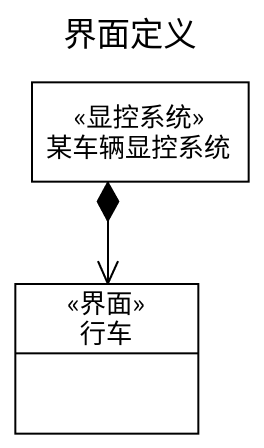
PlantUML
@startuml
title 界面定义
hide circle
hide empty members
class 某车辆显控系统 <<显控系统>>
class 行车 <<界面>>
某车辆显控系统 *--> 行车
@enduml
